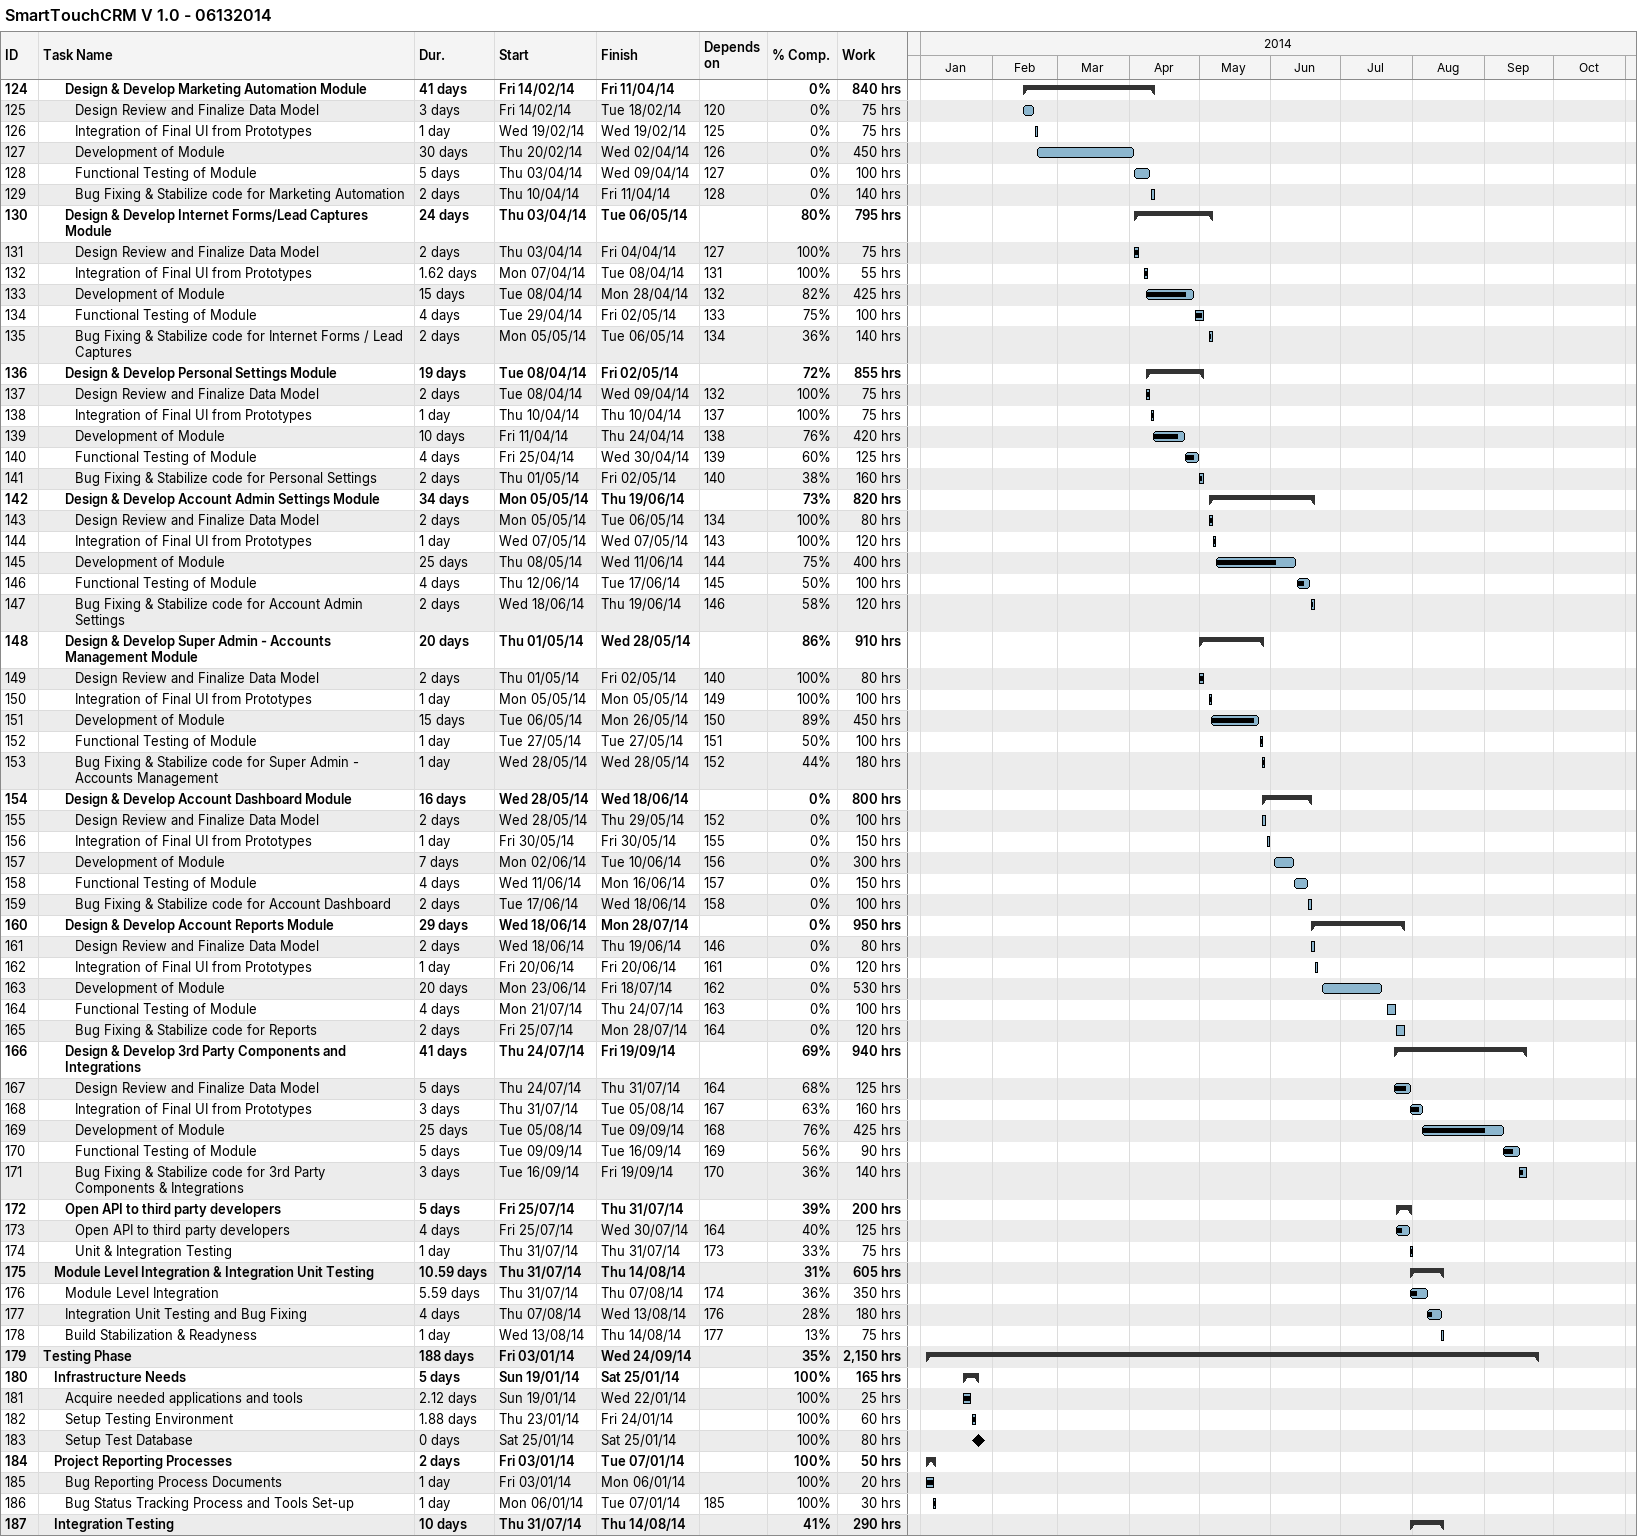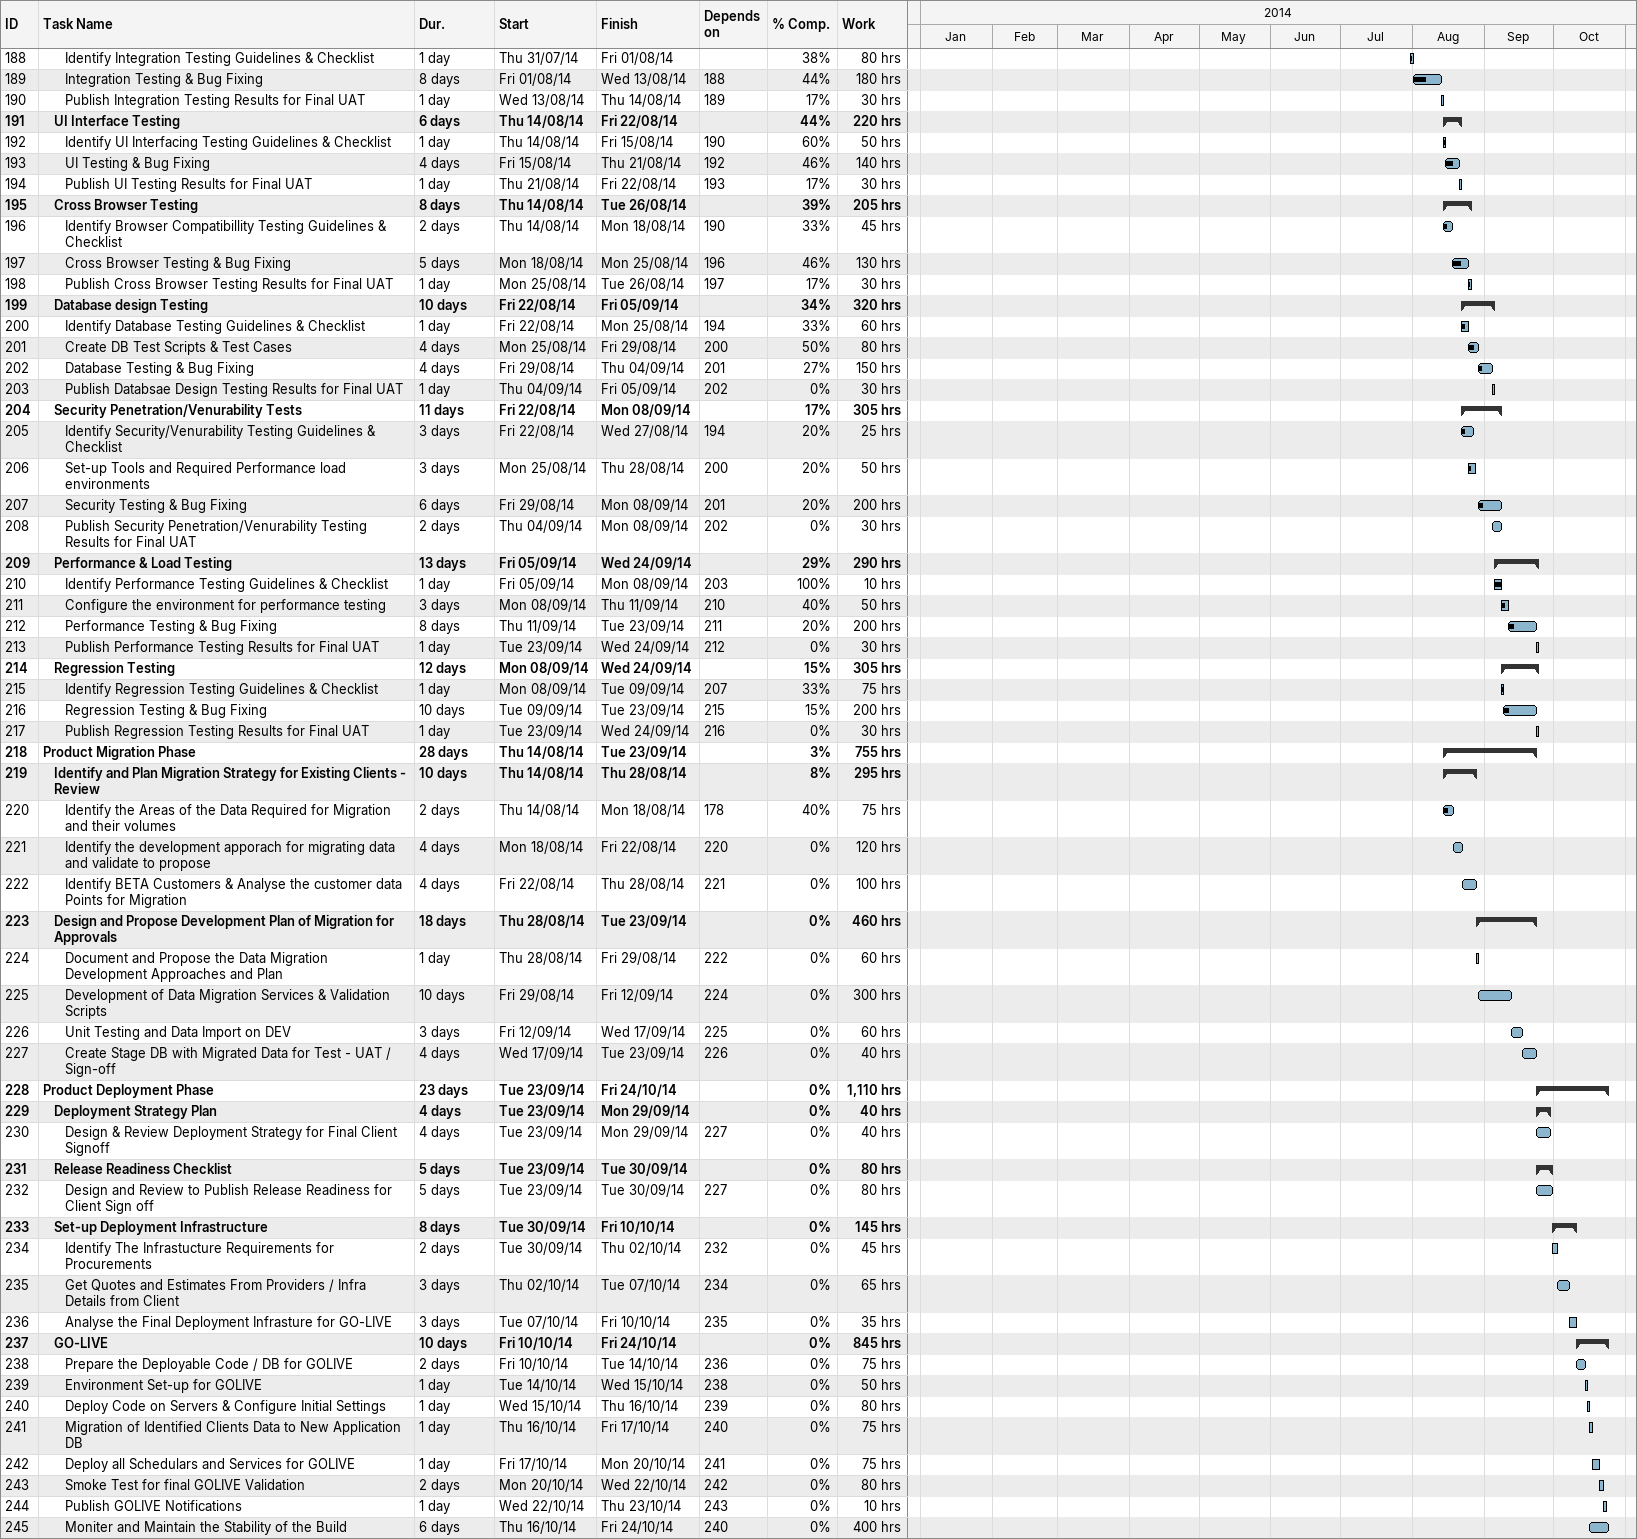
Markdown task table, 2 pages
SmartTouchCRM V 1.0 - 06132014

| ID | Level | Task | Duration | Start | Finish | Predecessors | % complete | Work (h) |
|---|---|---|---|---|---|---|---|---|
| 124 | 3 | **Design & Develop Marketing Automation Module** | 41d | 2014-02-14 | 2014-04-11 |  | 0 | 840 |
| 125 | 4 | Design Review and Finalize Data Model | 3d | 2014-02-14 | 2014-02-18 | 120 | 0 | 75 |
| 126 | 4 | Integration of Final UI from Prototypes | 1d | 2014-02-19 | 2014-02-19 | 125 | 0 | 75 |
| 127 | 4 | Development of Module | 30d | 2014-02-20 | 2014-04-02 | 126 | 0 | 450 |
| 128 | 4 | Functional Testing of Module | 5d | 2014-04-03 | 2014-04-09 | 127 | 0 | 100 |
| 129 | 4 | Bug Fixing & Stabilize code for Marketing Automation | 2d | 2014-04-10 | 2014-04-11 | 128 | 0 | 140 |
| 130 | 3 | **Design & Develop Internet Forms/Lead Captures Module** | 24d | 2014-04-03 | 2014-05-06 |  | 80 | 795 |
| 131 | 4 | Design Review and Finalize Data Model | 2d | 2014-04-03 | 2014-04-04 | 127 | 100 | 75 |
| 132 | 4 | Integration of Final UI from Prototypes | 1.62d | 2014-04-07 | 2014-04-08 | 131 | 100 | 55 |
| 133 | 4 | Development of Module | 15d | 2014-04-08 | 2014-04-28 | 132 | 82 | 425 |
| 134 | 4 | Functional Testing of Module | 4d | 2014-04-29 | 2014-05-02 | 133 | 75 | 100 |
| 135 | 4 | Bug Fixing & Stabilize code for Internet Forms / Lead Captures | 2d | 2014-05-05 | 2014-05-06 | 134 | 36 | 140 |
| 136 | 3 | **Design & Develop Personal Settings Module** | 19d | 2014-04-08 | 2014-05-02 |  | 72 | 855 |
| 137 | 4 | Design Review and Finalize Data Model | 2d | 2014-04-08 | 2014-04-09 | 132 | 100 | 75 |
| 138 | 4 | Integration of Final UI from Prototypes | 1d | 2014-04-10 | 2014-04-10 | 137 | 100 | 75 |
| 139 | 4 | Development of Module | 10d | 2014-04-11 | 2014-04-24 | 138 | 76 | 420 |
| 140 | 4 | Functional Testing of Module | 4d | 2014-04-25 | 2014-04-30 | 139 | 60 | 125 |
| 141 | 4 | Bug Fixing & Stabilize code for Personal Settings | 2d | 2014-05-01 | 2014-05-02 | 140 | 38 | 160 |
| 142 | 3 | **Design & Develop Account Admin Settings Module** | 34d | 2014-05-05 | 2014-06-19 |  | 73 | 820 |
| 143 | 4 | Design Review and Finalize Data Model | 2d | 2014-05-05 | 2014-05-06 | 134 | 100 | 80 |
| 144 | 4 | Integration of Final UI from Prototypes | 1d | 2014-05-07 | 2014-05-07 | 143 | 100 | 120 |
| 145 | 4 | Development of Module | 25d | 2014-05-08 | 2014-06-11 | 144 | 75 | 400 |
| 146 | 4 | Functional Testing of Module | 4d | 2014-06-12 | 2014-06-17 | 145 | 50 | 100 |
| 147 | 4 | Bug Fixing & Stabilize code for Account Admin Settings | 2d | 2014-06-18 | 2014-06-19 | 146 | 58 | 120 |
| 148 | 3 | **Design & Develop Super Admin - Accounts Management Module** | 20d | 2014-05-01 | 2014-05-28 |  | 86 | 910 |
| 149 | 4 | Design Review and Finalize Data Model | 2d | 2014-05-01 | 2014-05-02 | 140 | 100 | 80 |
| 150 | 4 | Integration of Final UI from Prototypes | 1d | 2014-05-05 | 2014-05-05 | 149 | 100 | 100 |
| 151 | 4 | Development of Module | 15d | 2014-05-06 | 2014-05-26 | 150 | 89 | 450 |
| 152 | 4 | Functional Testing of Module | 1d | 2014-05-27 | 2014-05-27 | 151 | 50 | 100 |
| 153 | 4 | Bug Fixing & Stabilize code for Super Admin - Accounts Management | 1d | 2014-05-28 | 2014-05-28 | 152 | 44 | 180 |
| 154 | 3 | **Design & Develop Account Dashboard Module** | 16d | 2014-05-28 | 2014-06-18 |  | 0 | 800 |
| 155 | 4 | Design Review and Finalize Data Model | 2d | 2014-05-28 | 2014-05-29 | 152 | 0 | 100 |
| 156 | 4 | Integration of Final UI from Prototypes | 1d | 2014-05-30 | 2014-05-30 | 155 | 0 | 150 |
| 157 | 4 | Development of Module | 7d | 2014-06-02 | 2014-06-10 | 156 | 0 | 300 |
| 158 | 4 | Functional Testing of Module | 4d | 2014-06-11 | 2014-06-16 | 157 | 0 | 150 |
| 159 | 4 | Bug Fixing & Stabilize code for Account Dashboard | 2d | 2014-06-17 | 2014-06-18 | 158 | 0 | 100 |
| 160 | 3 | **Design & Develop Account Reports Module** | 29d | 2014-06-18 | 2014-07-28 |  | 0 | 950 |
| 161 | 4 | Design Review and Finalize Data Model | 2d | 2014-06-18 | 2014-06-19 | 146 | 0 | 80 |
| 162 | 4 | Integration of Final UI from Prototypes | 1d | 2014-06-20 | 2014-06-20 | 161 | 0 | 120 |
| 163 | 4 | Development of Module | 20d | 2014-06-23 | 2014-07-18 | 162 | 0 | 530 |
| 164 | 4 | Functional Testing of Module | 4d | 2014-07-21 | 2014-07-24 | 163 | 0 | 100 |
| 165 | 4 | Bug Fixing & Stabilize code for Reports | 2d | 2014-07-25 | 2014-07-28 | 164 | 0 | 120 |
| 166 | 3 | **Design & Develop 3rd Party Components and Integrations** | 41d | 2014-07-24 | 2014-09-19 |  | 69 | 940 |
| 167 | 4 | Design Review and Finalize Data Model | 5d | 2014-07-24 | 2014-07-31 | 164 | 68 | 125 |
| 168 | 4 | Integration of Final UI from Prototypes | 3d | 2014-07-31 | 2014-08-05 | 167 | 63 | 160 |
| 169 | 4 | Development of Module | 25d | 2014-08-05 | 2014-09-09 | 168 | 76 | 425 |
| 170 | 4 | Functional Testing of Module | 5d | 2014-09-09 | 2014-09-16 | 169 | 56 | 90 |
| 171 | 4 | Bug Fixing & Stabilize code for 3rd Party Components & Integrations | 3d | 2014-09-16 | 2014-09-19 | 170 | 36 | 140 |
| 172 | 3 | **Open API to third party developers** | 5d | 2014-07-25 | 2014-07-31 |  | 39 | 200 |
| 173 | 4 | Open API to third party developers | 4d | 2014-07-25 | 2014-07-30 | 164 | 40 | 125 |
| 174 | 4 | Unit & Integration Testing | 1d | 2014-07-31 | 2014-07-31 | 173 | 33 | 75 |
| 175 | 2 | **Module Level Integration & Integration Unit Testing** | 10.59d | 2014-07-31 | 2014-08-14 |  | 31 | 605 |
| 176 | 3 | Module Level Integration | 5.59d | 2014-07-31 | 2014-08-07 | 174 | 36 | 350 |
| 177 | 3 | Integration Unit Testing and Bug Fixing | 4d | 2014-08-07 | 2014-08-13 | 176 | 28 | 180 |
| 178 | 3 | Build Stabilization & Readyness | 1d | 2014-08-13 | 2014-08-14 | 177 | 13 | 75 |
| 179 | 1 | **Testing Phase** | 188d | 2014-01-03 | 2014-09-24 |  | 35 | 2150 |
| 180 | 2 | **Infrastructure Needs** | 5d | 2014-01-19 | 2014-01-25 |  | 100 | 165 |
| 181 | 3 | Acquire needed applications and tools | 2.12d | 2014-01-19 | 2014-01-22 |  | 100 | 25 |
| 182 | 3 | Setup Testing Environment | 1.88d | 2014-01-23 | 2014-01-24 |  | 100 | 60 |
| 183 | 3 | Setup Test Database | 0d | 2014-01-25 | 2014-01-25 |  | 100 | 80 |
| 184 | 2 | **Project Reporting Processes** | 2d | 2014-01-03 | 2014-01-07 |  | 100 | 50 |
| 185 | 3 | Bug Reporting Process Documents | 1d | 2014-01-03 | 2014-01-06 |  | 100 | 20 |
| 186 | 3 | Bug Status Tracking Process and Tools Set-up | 1d | 2014-01-06 | 2014-01-07 | 185 | 100 | 30 |
| 187 | 2 | **Integration Testing** | 10d | 2014-07-31 | 2014-08-14 |  | 41 | 290 |
| 188 | 3 | Identify Integration Testing Guidelines & Checklist | 1d | 2014-07-31 | 2014-08-01 |  | 38 | 80 |
| 189 | 3 | Integration Testing & Bug Fixing | 8d | 2014-08-01 | 2014-08-13 | 188 | 44 | 180 |
| 190 | 3 | Publish Integration Testing Results for Final UAT | 1d | 2014-08-13 | 2014-08-14 | 189 | 17 | 30 |
| 191 | 2 | **UI Interface Testing** | 6d | 2014-08-14 | 2014-08-22 |  | 44 | 220 |
| 192 | 3 | Identify UI Interfacing Testing Guidelines & Checklist | 1d | 2014-08-14 | 2014-08-15 | 190 | 60 | 50 |
| 193 | 3 | UI Testing & Bug Fixing | 4d | 2014-08-15 | 2014-08-21 | 192 | 46 | 140 |
| 194 | 3 | Publish UI Testing Results for Final UAT | 1d | 2014-08-21 | 2014-08-22 | 193 | 17 | 30 |
| 195 | 2 | **Cross Browser Testing** | 8d | 2014-08-14 | 2014-08-26 |  | 39 | 205 |
| 196 | 3 | Identify Browser Compatibillity Testing Guidelines & Checklist | 2d | 2014-08-14 | 2014-08-18 | 190 | 33 | 45 |
| 197 | 3 | Cross Browser Testing & Bug Fixing | 5d | 2014-08-18 | 2014-08-25 | 196 | 46 | 130 |
| 198 | 3 | Publish Cross Browser Testing Results for Final UAT | 1d | 2014-08-25 | 2014-08-26 | 197 | 17 | 30 |
| 199 | 2 | **Database design Testing** | 10d | 2014-08-22 | 2014-09-05 |  | 34 | 320 |
| 200 | 3 | Identify Database Testing Guidelines & Checklist | 1d | 2014-08-22 | 2014-08-25 | 194 | 33 | 60 |
| 201 | 3 | Create DB Test Scripts & Test Cases | 4d | 2014-08-25 | 2014-08-29 | 200 | 50 | 80 |
| 202 | 3 | Database Testing & Bug Fixing | 4d | 2014-08-29 | 2014-09-04 | 201 | 27 | 150 |
| 203 | 3 | Publish Databsae Design Testing Results for Final UAT | 1d | 2014-09-04 | 2014-09-05 | 202 | 0 | 30 |
| 204 | 2 | **Security Penetration/Venurability Tests** | 11d | 2014-08-22 | 2014-09-08 |  | 17 | 305 |
| 205 | 3 | Identify Security/Venurability Testing Guidelines & Checklist | 3d | 2014-08-22 | 2014-08-27 | 194 | 20 | 25 |
| 206 | 3 | Set-up Tools and Required Performance load environments | 3d | 2014-08-25 | 2014-08-28 | 200 | 20 | 50 |
| 207 | 3 | Security Testing & Bug Fixing | 6d | 2014-08-29 | 2014-09-08 | 201 | 20 | 200 |
| 208 | 3 | Publish Security Penetration/Venurability Testing Results for Final UAT | 2d | 2014-09-04 | 2014-09-08 | 202 | 0 | 30 |
| 209 | 2 | **Performance & Load Testing** | 13d | 2014-09-05 | 2014-09-24 |  | 29 | 290 |
| 210 | 3 | Identify Performance Testing Guidelines & Checklist | 1d | 2014-09-05 | 2014-09-08 | 203 | 100 | 10 |
| 211 | 3 | Configure the environment for performance testing | 3d | 2014-09-08 | 2014-09-11 | 210 | 40 | 50 |
| 212 | 3 | Performance Testing & Bug Fixing | 8d | 2014-09-11 | 2014-09-23 | 211 | 20 | 200 |
| 213 | 3 | Publish Performance Testing Results for Final UAT | 1d | 2014-09-23 | 2014-09-24 | 212 | 0 | 30 |
| 214 | 2 | **Regression Testing** | 12d | 2014-09-08 | 2014-09-24 |  | 15 | 305 |
| 215 | 3 | Identify Regression Testing Guidelines & Checklist | 1d | 2014-09-08 | 2014-09-09 | 207 | 33 | 75 |
| 216 | 3 | Regression Testing & Bug Fixing | 10d | 2014-09-09 | 2014-09-23 | 215 | 15 | 200 |
| 217 | 3 | Publish Regression Testing Results for Final UAT | 1d | 2014-09-23 | 2014-09-24 | 216 | 0 | 30 |
| 218 | 1 | **Product Migration Phase** | 28d | 2014-08-14 | 2014-09-23 |  | 3 | 755 |
| 219 | 2 | **Identify and Plan Migration Strategy for Existing Clients - Review** | 10d | 2014-08-14 | 2014-08-28 |  | 8 | 295 |
| 220 | 3 | Identify the Areas of the Data Required for Migration and their volumes | 2d | 2014-08-14 | 2014-08-18 | 178 | 40 | 75 |
| 221 | 3 | Identify the development apporach for migrating data and validate to propose | 4d | 2014-08-18 | 2014-08-22 | 220 | 0 | 120 |
| 222 | 3 | Identify BETA Customers & Analyse the customer data Points for Migration | 4d | 2014-08-22 | 2014-08-28 | 221 | 0 | 100 |
| 223 | 2 | **Design and Propose Development Plan of Migration for Approvals** | 18d | 2014-08-28 | 2014-09-23 |  | 0 | 460 |
| 224 | 3 | Document and Propose the Data Migration Development Approaches and Plan | 1d | 2014-08-28 | 2014-08-29 | 222 | 0 | 60 |
| 225 | 3 | Development of Data Migration Services & Validation Scripts | 10d | 2014-08-29 | 2014-09-12 | 224 | 0 | 300 |
| 226 | 3 | Unit Testing and Data Import on DEV | 3d | 2014-09-12 | 2014-09-17 | 225 | 0 | 60 |
| 227 | 3 | Create Stage DB with Migrated Data for Test - UAT / Sign-off | 4d | 2014-09-17 | 2014-09-23 | 226 | 0 | 40 |
| 228 | 1 | **Product Deployment Phase** | 23d | 2014-09-23 | 2014-10-24 |  | 0 | 1110 |
| 229 | 2 | **Deployment Strategy Plan** | 4d | 2014-09-23 | 2014-09-29 |  | 0 | 40 |
| 230 | 3 | Design & Review Deployment Strategy for Final Client Signoff | 4d | 2014-09-23 | 2014-09-29 | 227 | 0 | 40 |
| 231 | 2 | **Release Readiness Checklist** | 5d | 2014-09-23 | 2014-09-30 |  | 0 | 80 |
| 232 | 3 | Design and Review to Publish Release Readiness for Client Sign off | 5d | 2014-09-23 | 2014-09-30 | 227 | 0 | 80 |
| 233 | 2 | **Set-up Deployment Infrastructure** | 8d | 2014-09-30 | 2014-10-10 |  | 0 | 145 |
| 234 | 3 | Identify The Infrastucture Requirements for Procurements | 2d | 2014-09-30 | 2014-10-02 | 232 | 0 | 45 |
| 235 | 3 | Get Quotes and Estimates From Providers / Infra Details from Client | 3d | 2014-10-02 | 2014-10-07 | 234 | 0 | 65 |
| 236 | 3 | Analyse the Final Deployment Infrasture for GO-LIVE | 3d | 2014-10-07 | 2014-10-10 | 235 | 0 | 35 |
| 237 | 2 | **GO-LIVE** | 10d | 2014-10-10 | 2014-10-24 |  | 0 | 845 |
| 238 | 3 | Prepare the Deployable Code / DB for GOLIVE | 2d | 2014-10-10 | 2014-10-14 | 236 | 0 | 75 |
| 239 | 3 | Environment Set-up for GOLIVE | 1d | 2014-10-14 | 2014-10-15 | 238 | 0 | 50 |
| 240 | 3 | Deploy Code on Servers & Configure Initial Settings | 1d | 2014-10-15 | 2014-10-16 | 239 | 0 | 80 |
| 241 | 3 | Migration of Identified Clients Data to New Application DB | 1d | 2014-10-16 | 2014-10-17 | 240 | 0 | 75 |
| 242 | 3 | Deploy all Schedulars and Services for GOLIVE | 1d | 2014-10-17 | 2014-10-20 | 241 | 0 | 75 |
| 243 | 3 | Smoke Test for final GOLIVE Validation | 2d | 2014-10-20 | 2014-10-22 | 242 | 0 | 80 |
| 244 | 3 | Publish GOLIVE Notifications | 1d | 2014-10-22 | 2014-10-23 | 243 | 0 | 10 |
| 245 | 3 | Moniter and Maintain the Stability of the Build | 6d | 2014-10-16 | 2014-10-24 | 240 | 0 | 400 |
